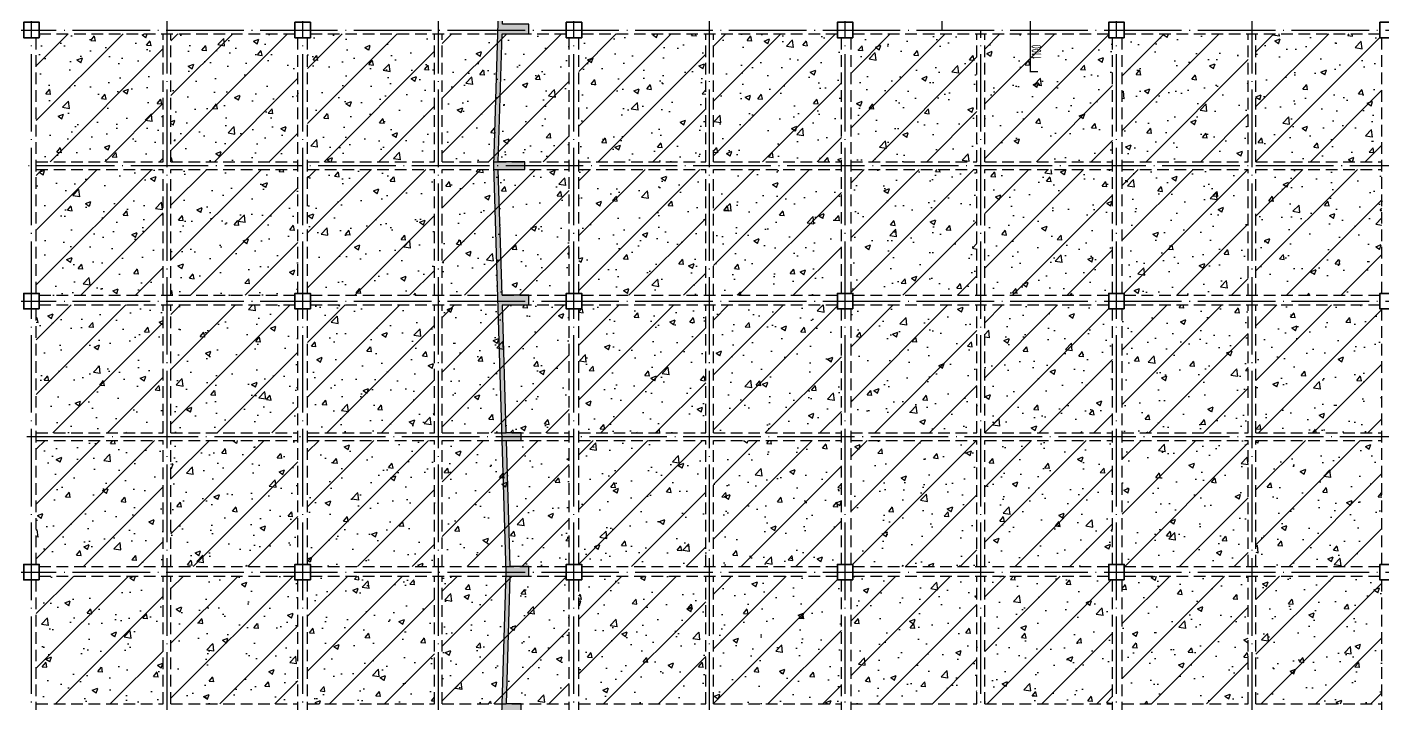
# Model space of a CAD drawing. Extents: x 8243024 to 8945023, y 669070 to 951310.
# Drawn here: x 8880076 to 8915064, y 770833 to 788308 of the extents above; entities that cross this region are included whole.
import ezdxf

# ---------------------------------------------------------------- set-up
doc = ezdxf.new("R2010")
doc.units = 0
doc.header["$LTSCALE"] = 1000
doc.linetypes.add('DASHED', pattern=[0.75, 0.5, -0.25])
doc.linetypes.add('DOTE', pattern=[2.42, 2, -0.2, 0.02, -0.2])
doc.layers.get('0').update_dxf_attribs({"linetype": 'CONTINUOUS'})
for name, color, linetype in [('BEAM', 4, 'DASHED'), ('DOTE', 1, 'DOTE'), ('HATCH', 254, 'CONTINUOUS'), ('柱涂实', 54, 'CONTINUOUS')]:
    doc.layers.add(name, color=color, linetype=linetype)
for name, color, linetype, lineweight in [('柱', 2, 'CONTINUOUS', 35), ('楼板负筋标注', 84, 'CONTINUOUS', 25), ('楼板负筋钢筋', 1, 'CONTINUOUS', 35)]:
    doc.layers.add(name, color=color, linetype=linetype, lineweight=lineweight)
doc.styles.add('TSSD_REIN', font='Tssdeng.shx', dxfattribs={"width": 0.7, "bigfont": 'hztxt.shx'})
pattern_1 = [(50, (918184.2, 48981.3), (1434.52037, -125.50427), [150, -1650]), (355, (918184.2, 48981.3), (-277.50267, 1504.38427), [120, -1320]), (100.4514, (918303.8, 48970.9), (1157.01876, 1378.87908), [127.48038, -1402.28422]), (46.1842, (918184.2, 49381.3), (2134.4821, -331.03803), [225, -2475]), (96.6356, (918362, 49353.8), (1869.3254, 1948.23574), [191.2206, -2103.426]), (351.1842, (918184.2, 49381.3), (1869.3239, 1948.2372), [180, -1980]), (21, (918384.2, 49281.3), (1193.8141, -805.23778), [150, -1650]), (326, (918384.2, 49281.3), (486.63066, 1450.3001), [120, -1320]), (71.4514, (918483.7, 49214.2), (1680.44526, 645.061), [127.48038, -1402.28422]), (37.5, (918184.2, 48981.34), (24.31971, 665.787708), [0, -1304, 0, -1340, 0, -1325]), (7.5, (918184.2, 48981.34), (526.139075, 788.823424), [0, -764, 0, -1274, 0, -505]), (327.5, (917738.2, 48981.34), (1067.644872, -45.109743), [0, -500, 0, -1560, 0, -2070]), (317.5, (917538.2, 48981.3), (1166.37234, 200.20996), [0, -650, 0, -1036, 0, -1470]), (45, (918184.2, 48981.3), (-707.10678, 707.10678), [])]

# ---------------------------------------------------------------- blocks, each defined once
blk = doc.blocks.new('3b')
at = {"layer": 'BEAM', "ltscale": 0.6}
for p, q in [((8209164, 768375), (8215764, 768375)), ((8212364, 765075), (8212364, 768375)), ((8212564, 765075), (8212564, 768375)), ((8216164, 768375), (8222764, 768375)), ((8219364, 765075), (8219364, 768375)), ((8219564, 765075), (8219564, 768375)), ((8223164, 768375), (8229764, 768375)), ((8226364, 765075), (8226364, 768375)), ((8226564, 765075), (8226564, 768375)), ((8230164, 768375), (8236764, 768375)), ((8233364, 765075), (8233364, 768375)), ((8233564, 765075), (8233564, 768375)), ((8237164, 768375), (8243764, 768375)), ((8240364, 765075), (8240364, 768375)), ((8240564, 765075), (8240564, 768375)), ((8209089, 761675), (8209089, 768275)), ((8215839, 761675), (8215839, 768275)), ((8216089, 761675), (8216089, 768275)), ((8222839, 761675), (8222839, 768275)), ((8223089, 761675), (8223089, 768275)), ((8229864, 761675), (8229864, 768275)), ((8230114, 761675), (8230114, 768275)), ((8236864, 761675), (8236864, 768275)), ((8237114, 761675), (8237114, 768275)), ((8243814, 761675), (8243814, 768275)), ((8209089, 765075), (8212364, 765075)), ((8209089, 764875), (8212364, 764875)), ((8212364, 761625), (8212364, 764875)), ((8212564, 765075), (8215839, 765075)), ((8212564, 764875), (8215839, 764875)), ((8212564, 761625), (8212564, 764875)), ((8216089, 765075), (8219364, 765075)), ((8216089, 764875), (8219364, 764875)), ((8219364, 761625), (8219364, 764875)), ((8219564, 765075), (8222839, 765075)), ((8219564, 764875), (8222839, 764875)), ((8219564, 761625), (8219564, 764875)), ((8223089, 765075), (8226364, 765075)), ((8223089, 764875), (8226364, 764875)), ((8226364, 761625), (8226364, 764875)), ((8226564, 765075), (8229864, 765075)), ((8226564, 764875), (8229864, 764875)), ((8226564, 761625), (8226564, 764875)), ((8230114, 765075), (8233364, 765075)), ((8230114, 764875), (8233364, 764875)), ((8233364, 761625), (8233364, 764875)), ((8233564, 765075), (8236864, 765075)), ((8233564, 764875), (8236864, 764875)), ((8233564, 761625), (8233564, 764875)), ((8237114, 765075), (8240364, 765075)), ((8237114, 764875), (8240364, 764875)), ((8240364, 761625), (8240364, 764875)), ((8240564, 765075), (8243814, 765075)), ((8240564, 764875), (8243814, 764875)), ((8240564, 761625), (8240564, 764875)), ((8209164, 761625), (8215764, 761625)), ((8209164, 761375), (8215764, 761375)), ((8212364, 758075), (8212364, 761375)), ((8212564, 758075), (8212564, 761375)), ((8216164, 761625), (8222764, 761625)), ((8216164, 761375), (8222764, 761375)), ((8219364, 758075), (8219364, 761375)), ((8219564, 758075), (8219564, 761375)), ((8223164, 761625), (8229764, 761625)), ((8223164, 761375), (8229764, 761375)), ((8226364, 758075), (8226364, 761375)), ((8226564, 758075), (8226564, 761375)), ((8230164, 761625), (8236764, 761625)), ((8230164, 761375), (8236764, 761375)), ((8233364, 758075), (8233364, 761375)), ((8233564, 758075), (8233564, 761375)), ((8237164, 761625), (8243764, 761625)), ((8237164, 761375), (8243764, 761375)), ((8240364, 758075), (8240364, 761375)), ((8240564, 758075), (8240564, 761375)), ((8209089, 754675), (8209089, 761275)), ((8215839, 754675), (8215839, 761275)), ((8216089, 754675), (8216089, 761275)), ((8222839, 754675), (8222839, 761275)), ((8223089, 754675), (8223089, 761275)), ((8229864, 754675), (8229864, 761275)), ((8230114, 754675), (8230114, 761275)), ((8236864, 754675), (8236864, 761275)), ((8237114, 754675), (8237114, 761275)), ((8243814, 754675), (8243814, 761275)), ((8209089, 758075), (8212364, 758075)), ((8209089, 757875), (8212364, 757875)), ((8212364, 754625), (8212364, 757875)), ((8212564, 758075), (8215839, 758075)), ((8212564, 757875), (8215839, 757875)), ((8212564, 754625), (8212564, 757875)), ((8216089, 758075), (8219364, 758075)), ((8216089, 757875), (8219364, 757875)), ((8219364, 754625), (8219364, 757875)), ((8219564, 758075), (8222839, 758075)), ((8219564, 757875), (8222839, 757875)), ((8219564, 754625), (8219564, 757875)), ((8223089, 758075), (8226364, 758075)), ((8223089, 757875), (8226364, 757875)), ((8226364, 754625), (8226364, 757875)), ((8226564, 758075), (8229864, 758075)), ((8226564, 757875), (8229864, 757875)), ((8226564, 754625), (8226564, 757875)), ((8230114, 758075), (8233364, 758075)), ((8230114, 757875), (8233364, 757875)), ((8233364, 754625), (8233364, 757875)), ((8233564, 758075), (8236864, 758075)), ((8233564, 757875), (8236864, 757875)), ((8233564, 754625), (8233564, 757875)), ((8237114, 758075), (8240364, 758075)), ((8237114, 757875), (8240364, 757875)), ((8240364, 754625), (8240364, 757875)), ((8240564, 758075), (8243814, 758075)), ((8240564, 757875), (8243814, 757875)), ((8240564, 754625), (8240564, 757875)), ((8209164, 754625), (8215764, 754625)), ((8209164, 754375), (8215764, 754375)), ((8212364, 751075), (8212364, 754375)), ((8212564, 751075), (8212564, 754375)), ((8216164, 754625), (8222764, 754625)), ((8216164, 754375), (8222764, 754375)), ((8219364, 751075), (8219364, 754375)), ((8219564, 751075), (8219564, 754375)), ((8223164, 754625), (8229764, 754625)), ((8223164, 754375), (8229764, 754375)), ((8226364, 751075), (8226364, 754375)), ((8226564, 751075), (8226564, 754375)), ((8230164, 754625), (8236764, 754625)), ((8230164, 754375), (8236764, 754375)), ((8233364, 751075), (8233364, 754375)), ((8233564, 751075), (8233564, 754375)), ((8237164, 754625), (8243764, 754625)), ((8237164, 754375), (8243764, 754375)), ((8240364, 751075), (8240364, 754375)), ((8240564, 751075), (8240564, 754375)), ((8209089, 747675), (8209089, 754275)), ((8215839, 747675), (8215839, 754275)), ((8216089, 747675), (8216089, 754275)), ((8222839, 747675), (8222839, 754275)), ((8223089, 747675), (8223089, 754275)), ((8229864, 747675), (8229864, 754275)), ((8230114, 747675), (8230114, 754275)), ((8236864, 747675), (8236864, 754275)), ((8237114, 747675), (8237114, 754275)), ((8243814, 747675), (8243814, 754275)), ((8209089, 751075), (8212364, 751075)), ((8212564, 751075), (8215839, 751075)), ((8216089, 751075), (8219364, 751075)), ((8219564, 751075), (8222839, 751075)), ((8223089, 751075), (8226364, 751075)), ((8226564, 751075), (8229864, 751075)), ((8230114, 751075), (8233364, 751075)), ((8233564, 751075), (8236864, 751075)), ((8237114, 751075), (8240364, 751075)), ((8240564, 751075), (8243814, 751075))]:
    blk.add_line(p, q, dxfattribs=at)
at = {"layer": '柱'}
for points in [[(8209164, 768275), (8209164, 768675), (8208764, 768675), (8208764, 768275)], [(8216164, 768275), (8216164, 768675), (8215764, 768675), (8215764, 768275)], [(8223164, 768275), (8223164, 768675), (8222764, 768675), (8222764, 768275)], [(8230164, 768275), (8230164, 768675), (8229764, 768675), (8229764, 768275)], [(8237164, 768275), (8237164, 768675), (8236764, 768675), (8236764, 768275)], [(8244164, 768275), (8244164, 768675), (8243764, 768675), (8243764, 768275)], [(8209164, 761275), (8209164, 761675), (8208764, 761675), (8208764, 761275)], [(8216164, 761275), (8216164, 761675), (8215764, 761675), (8215764, 761275)], [(8223164, 761275), (8223164, 761675), (8222764, 761675), (8222764, 761275)], [(8230164, 761275), (8230164, 761675), (8229764, 761675), (8229764, 761275)], [(8237164, 761275), (8237164, 761675), (8236764, 761675), (8236764, 761275)], [(8244164, 761275), (8244164, 761675), (8243764, 761675), (8243764, 761275)], [(8209164, 754275), (8209164, 754675), (8208764, 754675), (8208764, 754275)], [(8216164, 754275), (8216164, 754675), (8215764, 754675), (8215764, 754275)], [(8223164, 754275), (8223164, 754675), (8222764, 754675), (8222764, 754275)], [(8230164, 754275), (8230164, 754675), (8229764, 754675), (8229764, 754275)], [(8237164, 754275), (8237164, 754675), (8236764, 754675), (8236764, 754275)], [(8244164, 754275), (8244164, 754675), (8243764, 754675), (8243764, 754275)]]:
    blk.add_lwpolyline(points, close=True, dxfattribs=at)

msp = doc.modelspace()

# ---------------------------------------------------------------- hatches: boundary and pattern name
at = {"layer": 'HATCH'}
msp.add_hatch(color=256, dxfattribs=at).paths.add_polyline_path([(8892825.7, 770833.3), (8892445.8, 770833.3), (8892544.8, 774133.3), (8893027.7, 774133.3), (8893027.7, 774383.3), (8892543.3, 774383.3), (8892445.8, 777633.3), (8892825.7, 777633.3), (8892825.7, 777833.3), (8892439.8, 777833.3), (8892340.8, 781133.3), (8893027.7, 781133.3), (8893027.7, 781383.3), (8892333.3, 781383.3), (8892235.8, 784633.3), (8892922.7, 784633.3), (8892922.7, 784833.3), (8892235.8, 784833.3), (8892334.8, 788133.3), (8893027.7, 788133.3), (8893027.7, 788383.3), (8892342.3, 788383.3), (8892439.8, 791633.3), (8892825.7, 791633.3), (8892825.7, 791833.3), (8892445.8, 791833.3), (8892543.3, 795083.3), (8893027.7, 795083.3), (8893027.7, 795333.3), (8892427.7, 795333.3), (8892427.7, 795233.3), (8892112.7, 784733.3), (8892427.7, 774233.3), (8892112.7, 763733.3), (8892427.7, 753233.3), (8892427.7, 753133.3), (8893027.7, 753133.3), (8893027.7, 753383.3), (8892543.3, 753383.3), (8892445.8, 756633.3), (8892825.7, 756633.3), (8892825.7, 756833.3), (8892439.8, 756833.3), (8892341.5, 760108.3), (8893027.7, 760108.3), (8893027.7, 760358.3), (8892334, 760358.3), (8892235.8, 763633.3), (8892922.7, 763633.3), (8892922.7, 763833.3), (8892235.8, 763833.3), (8892334, 767108.3), (8893027.7, 767108.3), (8893027.7, 767358.3), (8892341.5, 767358.3), (8892439.8, 770633.3), (8892825.7, 770633.3)])
h = msp.add_hatch(dxfattribs=at)
h.set_pattern_fill('ARMORED', color=256, scale=200, style=0)
h.set_pattern_definition(pattern_1)
h.paths.add_polyline_path([(8883588.8, 788133.3), (8880388.8, 788133.3), (8880388.8, 788033.3), (8880313.8, 788033.3), (8880313.8, 784833.3), (8883588.8, 784833.3)])
h = msp.add_hatch(dxfattribs=at)
h.set_pattern_fill('ARMORED', color=256, scale=200, style=0)
h.set_pattern_definition(pattern_1)
h.paths.add_polyline_path([(8887063.8, 788033.3), (8886988.8, 788033.3), (8886988.8, 788133.3), (8883788.8, 788133.3), (8883788.8, 784833.3), (8887063.8, 784833.3)])
h = msp.add_hatch(dxfattribs=at)
h.set_pattern_fill('ARMORED', color=256, scale=200, style=0)
h.set_pattern_definition(pattern_1)
h.paths.add_polyline_path([(8890588.8, 788133.3), (8887388.8, 788133.3), (8887388.8, 788033.3), (8887313.8, 788033.3), (8887313.8, 784833.3), (8890588.8, 784833.3)])
h = msp.add_hatch(dxfattribs=at)
h.set_pattern_fill('ARMORED', color=256, scale=200, style=0)
h.set_pattern_definition(pattern_1)
h.paths.add_polyline_path([(8894063.8, 788033.3), (8893988.8, 788033.3), (8893988.8, 788133.3), (8890788.8, 788133.3), (8890788.8, 784833.3), (8894063.8, 784833.3)])
h = msp.add_hatch(dxfattribs=at)
h.set_pattern_fill('ARMORED', color=256, scale=200, style=0)
h.set_pattern_definition(pattern_1)
h.paths.add_polyline_path([(8897588.8, 788133.3), (8894388.8, 788133.3), (8894388.8, 788033.3), (8894313.8, 788033.3), (8894313.8, 784833.3), (8897588.8, 784833.3)])
h = msp.add_hatch(dxfattribs=at)
h.set_pattern_fill('ARMORED', color=256, scale=200, style=0)
h.set_pattern_definition(pattern_1)
h.paths.add_polyline_path([(8901088.8, 788033.3), (8900988.8, 788033.3), (8900988.8, 788133.3), (8897788.8, 788133.3), (8897788.8, 784833.3), (8901088.8, 784833.3)])
h = msp.add_hatch(dxfattribs=at)
h.set_pattern_fill('ARMORED', color=256, scale=200, style=0)
h.set_pattern_definition(pattern_1)
h.paths.add_polyline_path([(8904588.8, 788133.3), (8901388.8, 788133.3), (8901388.8, 788033.3), (8901338.8, 788033.3), (8901338.8, 784833.3), (8904588.8, 784833.3)])
h = msp.add_hatch(dxfattribs=at)
h.set_pattern_fill('ARMORED', color=256, scale=200, style=0)
h.set_pattern_definition(pattern_1)
h.paths.add_polyline_path([(8908088.8, 788033.3), (8907988.8, 788033.3), (8907988.8, 788133.3), (8904788.8, 788133.3), (8904788.8, 784833.3), (8908088.8, 784833.3)])
h.paths.add_polyline_path([(8906279.2, 787457.8), (8906279.2, 787996.3), (8905976.3, 787996.3), (8905976.3, 787457.8)], flags=24)
h = msp.add_hatch(dxfattribs=at)
h.set_pattern_fill('ARMORED', color=256, scale=200, style=0)
h.set_pattern_definition(pattern_1)
h.paths.add_polyline_path([(8911588.8, 788133.3), (8908388.8, 788133.3), (8908388.8, 788033.3), (8908338.8, 788033.3), (8908338.8, 784833.3), (8911588.8, 784833.3)])
h = msp.add_hatch(dxfattribs=at)
h.set_pattern_fill('ARMORED', color=256, scale=200, style=0)
h.set_pattern_definition(pattern_1)
h.paths.add_polyline_path([(8915038.8, 788033.3), (8914988.8, 788033.3), (8914988.8, 788133.3), (8911788.8, 788133.3), (8911788.8, 784833.3), (8915038.8, 784833.3)])
h = msp.add_hatch(dxfattribs=at)
h.set_pattern_fill('ARMORED', color=256, scale=200, style=0)
h.set_pattern_definition(pattern_1)
h.paths.add_polyline_path([(8883588.8, 784633.3), (8880313.8, 784633.3), (8880313.8, 781433.3), (8880388.8, 781433.3), (8880388.8, 781383.3), (8883588.8, 781383.3)])
h = msp.add_hatch(dxfattribs=at)
h.set_pattern_fill('ARMORED', color=256, scale=200, style=0)
h.set_pattern_definition(pattern_1)
h.paths.add_polyline_path([(8887063.8, 784633.3), (8883788.8, 784633.3), (8883788.8, 781383.3), (8886988.8, 781383.3), (8886988.8, 781433.3), (8887063.8, 781433.3)])
h = msp.add_hatch(dxfattribs=at)
h.set_pattern_fill('ARMORED', color=256, scale=200, style=0)
h.set_pattern_definition(pattern_1)
h.paths.add_polyline_path([(8890588.8, 784633.3), (8887313.8, 784633.3), (8887313.8, 781433.3), (8887388.8, 781433.3), (8887388.8, 781383.3), (8890588.8, 781383.3)])
h = msp.add_hatch(dxfattribs=at)
h.set_pattern_fill('ARMORED', color=256, scale=200, style=0)
h.set_pattern_definition(pattern_1)
h.paths.add_polyline_path([(8894063.8, 784633.3), (8890788.8, 784633.3), (8890788.8, 781383.3), (8893988.8, 781383.3), (8893988.8, 781433.3), (8894063.8, 781433.3)])
h = msp.add_hatch(dxfattribs=at)
h.set_pattern_fill('ARMORED', color=256, scale=200, style=0)
h.set_pattern_definition(pattern_1)
h.paths.add_polyline_path([(8897588.8, 784633.3), (8894313.8, 784633.3), (8894313.8, 781433.3), (8894388.8, 781433.3), (8894388.8, 781383.3), (8897588.8, 781383.3)])
h = msp.add_hatch(dxfattribs=at)
h.set_pattern_fill('ARMORED', color=256, scale=200, style=0)
h.set_pattern_definition(pattern_1)
h.paths.add_polyline_path([(8901088.8, 784633.3), (8897788.8, 784633.3), (8897788.8, 781383.3), (8900988.8, 781383.3), (8900988.8, 781433.3), (8901088.8, 781433.3)])
h = msp.add_hatch(dxfattribs=at)
h.set_pattern_fill('ARMORED', color=256, scale=200, style=0)
h.set_pattern_definition(pattern_1)
h.paths.add_polyline_path([(8904588.8, 784633.3), (8901338.8, 784633.3), (8901338.8, 781433.3), (8901388.8, 781433.3), (8901388.8, 781383.3), (8904588.8, 781383.3)])
h = msp.add_hatch(dxfattribs=at)
h.set_pattern_fill('ARMORED', color=256, scale=200, style=0)
h.set_pattern_definition(pattern_1)
h.paths.add_polyline_path([(8908088.8, 784633.3), (8904788.8, 784633.3), (8904788.8, 781383.3), (8907988.8, 781383.3), (8907988.8, 781433.3), (8908088.8, 781433.3)])
h = msp.add_hatch(dxfattribs=at)
h.set_pattern_fill('ARMORED', color=256, scale=200, style=0)
h.set_pattern_definition(pattern_1)
h.paths.add_polyline_path([(8911588.8, 784633.3), (8908338.8, 784633.3), (8908338.8, 781433.3), (8908388.8, 781433.3), (8908388.8, 781383.3), (8911588.8, 781383.3)])
h = msp.add_hatch(dxfattribs=at)
h.set_pattern_fill('ARMORED', color=256, scale=200, style=0)
h.set_pattern_definition(pattern_1)
h.paths.add_polyline_path([(8915038.8, 784633.3), (8911788.8, 784633.3), (8911788.8, 781383.3), (8914988.8, 781383.3), (8914988.8, 781433.3), (8915038.8, 781433.3)])
h = msp.add_hatch(dxfattribs=at)
h.set_pattern_fill('ARMORED', color=256, scale=200, style=0)
h.set_pattern_definition(pattern_1)
h.paths.add_polyline_path([(8883588.8, 781133.3), (8880388.8, 781133.3), (8880388.8, 781033.3), (8880313.8, 781033.3), (8880313.8, 777833.3), (8883588.8, 777833.3)])
h = msp.add_hatch(dxfattribs=at)
h.set_pattern_fill('ARMORED', color=256, scale=200, style=0)
h.set_pattern_definition(pattern_1)
h.paths.add_polyline_path([(8887063.8, 781033.3), (8886988.8, 781033.3), (8886988.8, 781133.3), (8883788.8, 781133.3), (8883788.8, 777833.3), (8887063.8, 777833.3)])
h = msp.add_hatch(dxfattribs=at)
h.set_pattern_fill('ARMORED', color=256, scale=200, style=0)
h.set_pattern_definition(pattern_1)
h.paths.add_polyline_path([(8890588.8, 781133.3), (8887388.8, 781133.3), (8887388.8, 781033.3), (8887313.8, 781033.3), (8887313.8, 777833.3), (8890588.8, 777833.3)])
h = msp.add_hatch(dxfattribs=at)
h.set_pattern_fill('ARMORED', color=256, scale=200, style=0)
h.set_pattern_definition(pattern_1)
h.paths.add_polyline_path([(8894063.8, 781033.3), (8893988.8, 781033.3), (8893988.8, 781133.3), (8890788.8, 781133.3), (8890788.8, 777833.3), (8894063.8, 777833.3)])
h = msp.add_hatch(dxfattribs=at)
h.set_pattern_fill('ARMORED', color=256, scale=200, style=0)
h.set_pattern_definition(pattern_1)
h.paths.add_polyline_path([(8897588.8, 781133.3), (8894388.8, 781133.3), (8894388.8, 781033.3), (8894313.8, 781033.3), (8894313.8, 777833.3), (8897588.8, 777833.3)])
h = msp.add_hatch(dxfattribs=at)
h.set_pattern_fill('ARMORED', color=256, scale=200, style=0)
h.set_pattern_definition(pattern_1)
h.paths.add_polyline_path([(8901088.8, 781033.3), (8900988.8, 781033.3), (8900988.8, 781133.3), (8897788.8, 781133.3), (8897788.8, 777833.3), (8901088.8, 777833.3)])
h = msp.add_hatch(dxfattribs=at)
h.set_pattern_fill('ARMORED', color=256, scale=200, style=0)
h.set_pattern_definition(pattern_1)
h.paths.add_polyline_path([(8904588.8, 781133.3), (8901388.8, 781133.3), (8901388.8, 781033.3), (8901338.8, 781033.3), (8901338.8, 777833.3), (8904588.8, 777833.3)])
h = msp.add_hatch(dxfattribs=at)
h.set_pattern_fill('ARMORED', color=256, scale=200, style=0)
h.set_pattern_definition(pattern_1)
h.paths.add_polyline_path([(8908088.8, 781033.3), (8907988.8, 781033.3), (8907988.8, 781133.3), (8904788.8, 781133.3), (8904788.8, 777833.3), (8908088.8, 777833.3)])
h = msp.add_hatch(dxfattribs=at)
h.set_pattern_fill('ARMORED', color=256, scale=200, style=0)
h.set_pattern_definition(pattern_1)
h.paths.add_polyline_path([(8911588.8, 781133.3), (8908388.8, 781133.3), (8908388.8, 781033.3), (8908338.8, 781033.3), (8908338.8, 777833.3), (8911588.8, 777833.3)])
h = msp.add_hatch(dxfattribs=at)
h.set_pattern_fill('ARMORED', color=256, scale=200, style=0)
h.set_pattern_definition(pattern_1)
h.paths.add_polyline_path([(8915038.8, 781033.3), (8914988.8, 781033.3), (8914988.8, 781133.3), (8911788.8, 781133.3), (8911788.8, 777833.3), (8915038.8, 777833.3)])
h = msp.add_hatch(dxfattribs=at)
h.set_pattern_fill('ARMORED', color=256, scale=200, style=0)
h.set_pattern_definition(pattern_1)
h.paths.add_polyline_path([(8883588.8, 777633.3), (8880313.8, 777633.3), (8880313.8, 774433.3), (8880388.8, 774433.3), (8880388.8, 774383.3), (8883588.8, 774383.3)])
h = msp.add_hatch(dxfattribs=at)
h.set_pattern_fill('ARMORED', color=256, scale=200, style=0)
h.set_pattern_definition(pattern_1)
h.paths.add_polyline_path([(8887063.8, 777633.3), (8883788.8, 777633.3), (8883788.8, 774383.3), (8886988.8, 774383.3), (8886988.8, 774433.3), (8887063.8, 774433.3)])
h = msp.add_hatch(dxfattribs=at)
h.set_pattern_fill('ARMORED', color=256, scale=200, style=0)
h.set_pattern_definition(pattern_1)
h.paths.add_polyline_path([(8890588.8, 777633.3), (8887313.8, 777633.3), (8887313.8, 774433.3), (8887388.8, 774433.3), (8887388.8, 774383.3), (8890588.8, 774383.3)])
h = msp.add_hatch(dxfattribs=at)
h.set_pattern_fill('ARMORED', color=256, scale=200, style=0)
h.set_pattern_definition(pattern_1)
h.paths.add_polyline_path([(8894063.8, 777633.3), (8890788.8, 777633.3), (8890788.8, 774383.3), (8893988.8, 774383.3), (8893988.8, 774433.3), (8894063.8, 774433.3)])
h = msp.add_hatch(dxfattribs=at)
h.set_pattern_fill('ARMORED', color=256, scale=200, style=0)
h.set_pattern_definition(pattern_1)
h.paths.add_polyline_path([(8897588.8, 777633.3), (8894313.8, 777633.3), (8894313.8, 774433.3), (8894388.8, 774433.3), (8894388.8, 774383.3), (8897588.8, 774383.3)])
h = msp.add_hatch(dxfattribs=at)
h.set_pattern_fill('ARMORED', color=256, scale=200, style=0)
h.set_pattern_definition(pattern_1)
h.paths.add_polyline_path([(8901088.8, 777633.3), (8897788.8, 777633.3), (8897788.8, 774383.3), (8900988.8, 774383.3), (8900988.8, 774433.3), (8901088.8, 774433.3)])
h = msp.add_hatch(dxfattribs=at)
h.set_pattern_fill('ARMORED', color=256, scale=200, style=0)
h.set_pattern_definition(pattern_1)
h.paths.add_polyline_path([(8904588.8, 777633.3), (8901338.8, 777633.3), (8901338.8, 774433.3), (8901388.8, 774433.3), (8901388.8, 774383.3), (8904588.8, 774383.3)])
h = msp.add_hatch(dxfattribs=at)
h.set_pattern_fill('ARMORED', color=256, scale=200, style=0)
h.set_pattern_definition(pattern_1)
h.paths.add_polyline_path([(8908088.8, 777633.3), (8904788.8, 777633.3), (8904788.8, 774383.3), (8907988.8, 774383.3), (8907988.8, 774433.3), (8908088.8, 774433.3)])
h = msp.add_hatch(dxfattribs=at)
h.set_pattern_fill('ARMORED', color=256, scale=200, style=0)
h.set_pattern_definition(pattern_1)
h.paths.add_polyline_path([(8911588.8, 777633.3), (8908338.8, 777633.3), (8908338.8, 774433.3), (8908388.8, 774433.3), (8908388.8, 774383.3), (8911588.8, 774383.3)])
h = msp.add_hatch(dxfattribs=at)
h.set_pattern_fill('ARMORED', color=256, scale=200, style=0)
h.set_pattern_definition(pattern_1)
h.paths.add_polyline_path([(8915038.8, 777633.3), (8911788.8, 777633.3), (8911788.8, 774383.3), (8914988.8, 774383.3), (8914988.8, 774433.3), (8915038.8, 774433.3)])
h = msp.add_hatch(dxfattribs=at)
h.set_pattern_fill('ARMORED', color=256, scale=200, style=0)
h.set_pattern_definition(pattern_1)
h.paths.add_polyline_path([(8883588.8, 774133.3), (8880388.8, 774133.3), (8880388.8, 774033.3), (8880313.8, 774033.3), (8880313.8, 770833.3), (8883588.8, 770833.3)])
h = msp.add_hatch(dxfattribs=at)
h.set_pattern_fill('ARMORED', color=256, scale=200, style=0)
h.set_pattern_definition(pattern_1)
h.paths.add_polyline_path([(8887063.8, 774033.3), (8886988.8, 774033.3), (8886988.8, 774133.3), (8883788.8, 774133.3), (8883788.8, 770833.3), (8887063.8, 770833.3)])
h = msp.add_hatch(dxfattribs=at)
h.set_pattern_fill('ARMORED', color=256, scale=200, style=0)
h.set_pattern_definition(pattern_1)
h.paths.add_polyline_path([(8890588.8, 774133.3), (8887388.8, 774133.3), (8887388.8, 774033.3), (8887313.8, 774033.3), (8887313.8, 770833.3), (8890588.8, 770833.3)])
h = msp.add_hatch(dxfattribs=at)
h.set_pattern_fill('ARMORED', color=256, scale=200, style=0)
h.set_pattern_definition(pattern_1)
h.paths.add_polyline_path([(8894063.8, 774033.3), (8893988.8, 774033.3), (8893988.8, 774133.3), (8890788.8, 774133.3), (8890788.8, 770833.3), (8894063.8, 770833.3)])
h = msp.add_hatch(dxfattribs=at)
h.set_pattern_fill('ARMORED', color=256, scale=200, style=0)
h.set_pattern_definition(pattern_1)
h.paths.add_polyline_path([(8897588.8, 774133.3), (8894388.8, 774133.3), (8894388.8, 774033.3), (8894313.8, 774033.3), (8894313.8, 770833.3), (8897588.8, 770833.3)])
h = msp.add_hatch(dxfattribs=at)
h.set_pattern_fill('ARMORED', color=256, scale=200, style=0)
h.set_pattern_definition(pattern_1)
h.paths.add_polyline_path([(8901088.8, 774033.3), (8900988.8, 774033.3), (8900988.8, 774133.3), (8897788.8, 774133.3), (8897788.8, 770833.3), (8901088.8, 770833.3)])
h = msp.add_hatch(dxfattribs=at)
h.set_pattern_fill('ARMORED', color=256, scale=200, style=0)
h.set_pattern_definition(pattern_1)
h.paths.add_polyline_path([(8904588.8, 774133.3), (8901388.8, 774133.3), (8901388.8, 774033.3), (8901338.8, 774033.3), (8901338.8, 770833.3), (8904588.8, 770833.3)])
h = msp.add_hatch(dxfattribs=at)
h.set_pattern_fill('ARMORED', color=256, scale=200, style=0)
h.set_pattern_definition(pattern_1)
h.paths.add_polyline_path([(8908088.8, 774033.3), (8907988.8, 774033.3), (8907988.8, 774133.3), (8904788.8, 774133.3), (8904788.8, 770833.3), (8908088.8, 770833.3)])
h = msp.add_hatch(dxfattribs=at)
h.set_pattern_fill('ARMORED', color=256, scale=200, style=0)
h.set_pattern_definition(pattern_1)
h.paths.add_polyline_path([(8911588.8, 774133.3), (8908388.8, 774133.3), (8908388.8, 774033.3), (8908338.8, 774033.3), (8908338.8, 770833.3), (8911588.8, 770833.3)])
h = msp.add_hatch(dxfattribs=at)
h.set_pattern_fill('ARMORED', color=256, scale=200, style=0)
h.set_pattern_definition(pattern_1)
h.paths.add_polyline_path([(8915038.8, 774033.3), (8914988.8, 774033.3), (8914988.8, 774133.3), (8911788.8, 774133.3), (8911788.8, 770833.3), (8915038.8, 770833.3)])

# ---------------------------------------------------------------- linework, layer by layer
for points in [[(8892439.8, 791633.3), (8892825.7, 791633.3), (8892825.7, 791833.3), (8892445.8, 791833.3), (8892543.3, 795083.3), (8893027.7, 795083.3), (8893027.7, 795333.3), (8892427.7, 795333.3), (8892427.7, 795233.3), (8892112.7, 784733.3), (8892427.7, 774233.3), (8892112.7, 763733.3)], [(8892825.7, 770633.3), (8892825.7, 770833.3), (8892445.8, 770833.3), (8892544.8, 774133.3), (8893027.7, 774133.3), (8893027.7, 774383.3), (8892543.3, 774383.3), (8892445.8, 777633.3), (8892825.7, 777633.3), (8892825.7, 777833.3), (8892439.8, 777833.3), (8892340.8, 781133.3), (8893027.7, 781133.3), (8893027.7, 781383.3), (8892333.3, 781383.3), (8892235.8, 784633.3), (8892922.7, 784633.3), (8892922.7, 784833.3), (8892235.8, 784833.3), (8892334.8, 788133.3), (8893027.7, 788133.3), (8893027.7, 788383.3), (8892342.3, 788383.3), (8892439.8, 791633.3)]]:
    msp.add_lwpolyline(points)
at = {"layer": 'DOTE'}
for p, q in [((8880188.8, 751733.3), (8880188.8, 796733.3)), ((8883688.8, 753233.3), (8883688.8, 796733.3)), ((8887188.8, 751733.3), (8887188.8, 796733.3)), ((8890688.8, 753233.3), (8890688.8, 796733.3)), ((8894188.8, 751733.3), (8894188.8, 796733.3)), ((8897688.8, 753233.3), (8897688.8, 796733.3)), ((8901188.8, 751733.3), (8901188.8, 796733.3)), ((8903688.8, 788233.3), (8903688.8, 796733.3)), ((8908188.8, 751733.3), (8908188.8, 796733.3)), ((8911688.8, 753233.3), (8911688.8, 796733.3)), ((8801388.8, 788233.3), (8930688.8, 788233.3)), ((8904688.8, 751733.3), (8904688.8, 788233.3)), ((8802888.8, 784733.3), (8930688.8, 784733.3)), ((8801388.8, 781233.3), (8930688.8, 781233.3)), ((8809888.8, 777733.3), (8930688.8, 777733.3)), ((8801388.8, 774233.3), (8930688.8, 774233.3))]:
    msp.add_line(p, q, dxfattribs=at)
at = {"layer": '楼板负筋钢筋', "const_width": 30}
msp.add_lwpolyline([(8906163.8, 787158.3), (8905963.8, 787158.3), (8905963.8, 789358.3), (8906163.8, 789358.3)], dxfattribs=at)

# ---------------------------------------------------------------- block references
at = {"layer": '柱涂实'}
msp.add_blockref('3b', (671224.6, 19758), dxfattribs=at)

# ---------------------------------------------------------------- texts
at = {"layer": '楼板负筋标注', "style": 'TSSD_REIN', "width": 0.65}
msp.add_text('1100', height=250, rotation=90, dxfattribs=at).set_placement((8906248, 787483.3))

doc.saveas('drawing.dxf')
